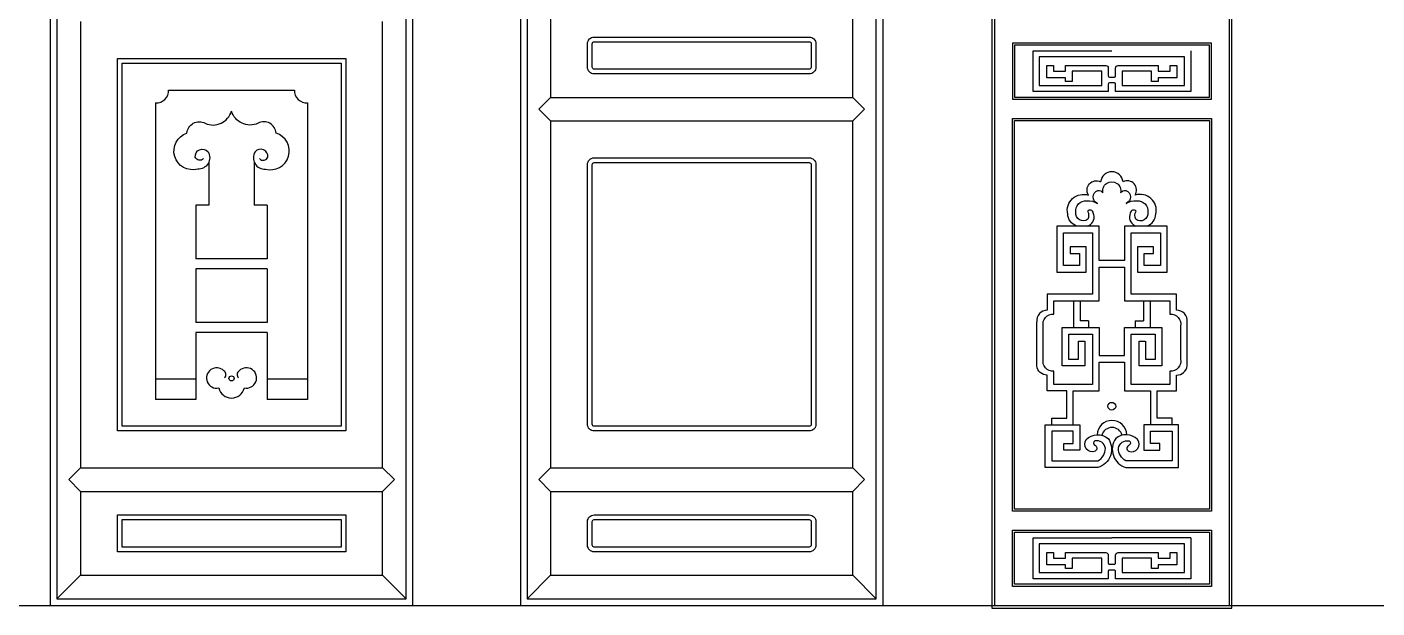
# Model space of a CAD drawing. Extents: x -66030 to 95157, y -13132 to 45879.
# Drawn here: x -32734 to -30724, y 31865 to 32731 of the extents above; entities that cross this region are included whole.
import ezdxf

# ---------------------------------------------------------------- set-up
doc = ezdxf.new("R2010")
doc.units = 0
doc.header["$LTSCALE"] = 100
doc.header["$MEASUREMENT"] = 0
for name, color, linetype in [('3', 11, 'CONTINUOUS'), ('4', 121, 'CONTINUOUS'), ('7', 105, 'CONTINUOUS')]:
    doc.layers.add(name, color=color, linetype=linetype)

msp = doc.modelspace()

# ---------------------------------------------------------------- linework, layer by layer
at = {"layer": '3'}
for p, q in [((-32522.9, 32636.9), (-32335.5, 32636.9)), ((-31971.7, 32608.4), (-31954.2, 32625.9)), ((-31504.2, 32625.9), (-31486.7, 32608.4)), ((-32542.2, 32617.6), (-32542.2, 32175.9)), ((-32316.2, 32617.6), (-32316.2, 32175.9)), ((-31954.2, 32590.9), (-31971.7, 32608.4)), ((-31504.2, 32590.9), (-31486.7, 32608.4)), ((-32463, 32529.5), (-32463, 32465.2)), ((-32395.4, 32529.5), (-32395.4, 32465.2)), ((-32463, 32465.2), (-32482.2, 32465.2)), ((-32482.2, 32465.2), (-32482.2, 32385.4)), ((-32376.2, 32465.2), (-32395.4, 32465.2)), ((-32376.2, 32465.2), (-32376.2, 32385.4)), ((-32376.2, 32385.4), (-32482.2, 32385.4)), ((-32482.2, 32370.4), (-32482.2, 32290.7)), ((-32376.2, 32370.4), (-32482.2, 32370.4)), ((-32376.2, 32370.4), (-32376.2, 32290.7)), ((-31175.4, 32322.7), (-31175.4, 32283.3)), ((-31165.6, 32322.7), (-31165.6, 32293.2)), ((-31071.3, 32322.7), (-31071.3, 32293.2)), ((-31061.4, 32322.7), (-31061.4, 32283.3)), ((-32376.2, 32290.7), (-32482.2, 32290.7)), ((-31153.1, 32293.2), (-31165.6, 32293.2)), ((-31153.1, 32293.2), (-31153.1, 32283.3)), ((-31083.8, 32293.2), (-31083.8, 32283.3)), ((-31083.8, 32293.2), (-31071.3, 32293.2)), ((-32376.2, 32275.7), (-32482.2, 32275.7)), ((-32482.2, 32275.7), (-32482.2, 32175.9)), ((-32376.2, 32275.7), (-32376.2, 32175.9)), ((-32482.2, 32205.9), (-32542.2, 32205.9)), ((-32316.2, 32205.9), (-32376.2, 32205.9)), ((-32482.2, 32175.9), (-32542.2, 32175.9)), ((-32316.2, 32175.9), (-32376.2, 32175.9)), ((-32671.7, 32056.4), (-32654.2, 32073.9)), ((-32204.2, 32073.9), (-32186.7, 32056.4)), ((-31971.7, 32056.4), (-31954.2, 32073.9)), ((-31504.2, 32073.9), (-31486.7, 32056.4)), ((-32654.2, 32038.9), (-32671.7, 32056.4)), ((-32204.2, 32038.9), (-32186.7, 32056.4)), ((-31954.2, 32038.9), (-31971.7, 32056.4)), ((-31504.2, 32038.9), (-31486.7, 32056.4)), ((-31001.1, 31969.7), (-31118.4, 31969.7)), ((-32689.2, 31878.9), (-32654.2, 31913.9)), ((-32204.2, 31913.9), (-32169.2, 31878.9)), ((-31989.2, 31878.9), (-31954.2, 31913.9)), ((-31504.2, 31913.9), (-31469.2, 31878.9))]:
    msp.add_line(p, q, dxfattribs=at)
at = {"layer": '3', "color": 2}
msp.add_line((-66009.4, 31868.9), (90873, 31868.9), dxfattribs=at)
at = {"layer": '3'}
for points in [[(-32689.2, 31878.9), (-32169.2, 31878.9), (-32169.2, 34438.9), (-32689.2, 34438.9)], [(-31989.2, 31878.9), (-31469.2, 31878.9), (-31469.2, 34438.9), (-31989.2, 34438.9)], [(-31263.6, 32703.8), (-31263.6, 32626.3), (-30973.3, 32626.3), (-30973.3, 32703.8)], [(-32599.2, 32683.9), (-32259.2, 32683.9), (-32259.2, 32128.9), (-32599.2, 32128.9)], [(-32592.2, 32676.9), (-32266.2, 32676.9), (-32266.2, 32135.9), (-32592.2, 32135.9)], [(-31263.6, 32012.6), (-31263.6, 32591.7), (-30973.3, 32591.7), (-30973.3, 32012.6)], [(-32599.2, 32003.9), (-32259.2, 32003.9), (-32259.2, 31948.9), (-32599.2, 31948.9)], [(-32592.2, 31996.9), (-32266.2, 31996.9), (-32266.2, 31955.9), (-32592.2, 31955.9)], [(-31263.6, 31900.5), (-31263.6, 31978), (-30973.3, 31978), (-30973.3, 31900.5)]]:
    msp.add_lwpolyline(points, close=True, dxfattribs=at)
for points in [[(-31293.2, 32792.1), (-31293.2, 31868.9), (-30943.6, 31868.9), (-30943.6, 32812.2)], [(-31168.2, 32262.5), (-31158.9, 32262.5), (-31158.9, 32225.8), (-31192.7, 32225.8), (-31192.7, 32283.3), (-31137.3, 32283.3), (-31137.3, 32241.3), (-31118.4, 32241.3), (-31099.6, 32241.3), (-31099.6, 32283.3), (-31044.1, 32283.3), (-31044.1, 32225.8), (-31078, 32225.8), (-31078, 32262.5), (-31068.7, 32262.5)], [(-31175.9, 32138.3), (-31175.9, 32188.5), (-31137.3, 32188.5), (-31137.3, 32231.4), (-31118.4, 32231.4), (-31099.6, 32231.4), (-31099.6, 32188.5), (-31061, 32188.5), (-31061, 32138.3)]]:
    msp.add_lwpolyline(points, dxfattribs=at)
for points in [[(-31889.2, 32715.9), (-31569.2, 32715.9, -0.414214), (-31559.2, 32705.9), (-31559.2, 32670.9, -0.414214), (-31569.2, 32660.9), (-31889.2, 32660.9, -0.414214), (-31899.2, 32670.9), (-31899.2, 32705.9, -0.414214)], [(-31889.2, 32708.9), (-31569.2, 32708.9, -0.414214), (-31566.2, 32705.9), (-31566.2, 32670.9, -0.414214), (-31569.2, 32667.9), (-31889.2, 32667.9, -0.414214), (-31892.2, 32670.9), (-31892.2, 32705.9, -0.414214)], [(-31123.8, 32657.9, 0.414214), (-31122.2, 32656.3), (-31118.4, 32656.3), (-31114.6, 32656.3, 0.414214), (-31113.1, 32657.9), (-31113.1, 32669.7, -0.414214), (-31109.3, 32673.5), (-31049.6, 32673.5), (-31049.6, 32665), (-31031.5, 32665), (-31031.5, 32673.5), (-31021.6, 32673.5), (-31021.6, 32655.1), (-31049.6, 32655.1), (-31049.6, 32649.8), (-31059.5, 32649.8), (-31059.5, 32665), (-31103.2, 32665), (-31103.2, 32643.7), (-31010.2, 32643.7), (-31010.2, 32686.4), (-31118.4, 32686.4), (-31226.7, 32686.4), (-31226.7, 32643.7), (-31133.6, 32643.7), (-31133.6, 32665), (-31177.4, 32665), (-31177.4, 32649.8), (-31187.3, 32649.8), (-31187.3, 32655.1), (-31215.3, 32655.1), (-31215.3, 32673.5), (-31205.4, 32673.5), (-31205.4, 32665), (-31187.3, 32665), (-31187.3, 32673.5), (-31127.6, 32673.5, -0.414214), (-31123.8, 32669.7)], [(-31889.2, 32535.9), (-31569.2, 32535.9, -0.414214), (-31559.2, 32525.9), (-31559.2, 32138.9, -0.414214), (-31569.2, 32128.9), (-31889.2, 32128.9, -0.414214), (-31899.2, 32138.9), (-31899.2, 32525.9, -0.414214)], [(-31889.2, 32528.9), (-31569.2, 32528.9, -0.414214), (-31566.2, 32525.9), (-31566.2, 32138.9, -0.414214), (-31569.2, 32135.9), (-31889.2, 32135.9, -0.414214), (-31892.2, 32138.9), (-31892.2, 32525.9, -0.414214)], [(-31207.9, 32084.5), (-31139.4, 32084.5, 0.291387), (-31128.2, 32103.1, 0.444271), (-31144, 32114, 0.56144), (-31144.3, 32107.6, -0.70856), (-31143.4, 32098.9, -0.777262), (-31156.6, 32116, -0.403741), (-31124, 32117.6, -0.5183), (-31139.4, 32074.6), (-31217.8, 32074.6), (-31217.8, 32138.3), (-31166, 32138.3), (-31166, 32100.5), (-31189.9, 32100.5), (-31189.9, 32110.4), (-31175.9, 32110.4), (-31175.9, 32128.4), (-31207.9, 32128.4)], [(-31047, 32110.4), (-31061, 32110.4), (-31061, 32128.4), (-31028.9, 32128.4), (-31028.9, 32084.5), (-31097.5, 32084.5, -0.291387), (-31108.6, 32103.1, -0.444271), (-31092.8, 32114, -0.56144), (-31092.5, 32107.6, 0.70856), (-31093.5, 32098.9, 0.777262), (-31080.3, 32116, 0.403741), (-31112.8, 32117.6, 0.5183), (-31097.5, 32074.6), (-31019.1, 32074.6), (-31019.1, 32138.3), (-31070.9, 32138.3), (-31070.9, 32100.5), (-31047, 32100.5)], [(-31889.2, 32003.9), (-31569.2, 32003.9, -0.414214), (-31559.2, 31993.9), (-31559.2, 31958.9, -0.414214), (-31569.2, 31948.9), (-31889.2, 31948.9, -0.414214), (-31899.2, 31958.9), (-31899.2, 31993.9, -0.414214)], [(-31889.2, 31996.9), (-31569.2, 31996.9, -0.414214), (-31566.2, 31993.9), (-31566.2, 31958.9, -0.414214), (-31569.2, 31955.9), (-31889.2, 31955.9, -0.414214), (-31892.2, 31958.9), (-31892.2, 31993.9, -0.414214)], [(-31123.8, 31932.1, 0.414214), (-31122.2, 31930.5), (-31118.4, 31930.5), (-31114.6, 31930.5, 0.414214), (-31113.1, 31932.1), (-31113.1, 31943.9, -0.414214), (-31109.3, 31947.7), (-31049.6, 31947.7), (-31049.6, 31939.2), (-31031.5, 31939.2), (-31031.5, 31947.7), (-31021.6, 31947.7), (-31021.6, 31929.3), (-31049.6, 31929.3), (-31049.6, 31924), (-31059.5, 31924), (-31059.5, 31939.2), (-31103.2, 31939.2), (-31103.2, 31917.9), (-31010.2, 31917.9), (-31010.2, 31960.6), (-31118.4, 31960.6), (-31226.7, 31960.6), (-31226.7, 31917.9), (-31133.6, 31917.9), (-31133.6, 31939.2), (-31177.4, 31939.2), (-31177.4, 31924), (-31187.3, 31924), (-31187.3, 31929.3), (-31215.3, 31929.3), (-31215.3, 31947.7), (-31205.4, 31947.7), (-31205.4, 31939.2), (-31187.3, 31939.2), (-31187.3, 31947.7), (-31127.6, 31947.7, -0.414214), (-31123.8, 31943.9)]]:
    msp.add_lwpolyline(points, format="xyb", close=True, dxfattribs=at)
for points in [[(-31001.1, 32695.5), (-31001.1, 32634.6), (-31113.1, 32634.6), (-31113.1, 32645.9, 0.414214), (-31114.6, 32647.4), (-31118.4, 32647.4), (-31122.2, 32647.4, 0.414214), (-31123.8, 32645.9), (-31123.8, 32634.6), (-31235.8, 32634.6), (-31235.8, 32695.5), (-31118.4, 32695.5)], [(-32470.9, 32534.8, -0.583041), (-32483.2, 32536.9, -0.757788), (-32464.2, 32544.8, -0.609979), (-32479.6, 32519.2, -0.98129), (-32495.6, 32572.7, -0.550167), (-32468.6, 32587.3, 0.453529), (-32429.2, 32605.5, 0.327557)], [(-32387.5, 32534.8, 0.583041), (-32375.2, 32536.9, 0.757788), (-32394.2, 32544.8, 0.609979), (-32378.7, 32519.2, 0.98129), (-32362.8, 32572.7, 0.550167), (-32389.8, 32587.3, -0.453529), (-32429.2, 32605.5, -0.327557)], [(-31171.2, 32434, -0.283218), (-31184.3, 32452.2, -0.580098), (-31153.3, 32480.3, -0.768172), (-31135.3, 32500.1)], [(-31154.6, 32434, 0.026551), (-31152.6, 32435, 0.392237), (-31146.1, 32453.7, 0.663278), (-31154.7, 32456.2, -0.248815), (-31154.4, 32444.3, -0.68214), (-31172, 32454.8, -0.5), (-31155.8, 32471.7, -0.18549), (-31140, 32468.1, -0.698833), (-31139.6, 32487.2, -0.302592), (-31131.7, 32483.6, -1.271035), (-31105.5, 32483.6, -0.302592), (-31097.6, 32487.2, -0.698833), (-31097.2, 32468.1, -0.18549), (-31081.4, 32471.7, -0.5), (-31065.1, 32454.8, -0.68214), (-31082.8, 32444.3, -0.248815), (-31082.4, 32456.2, 0.663278), (-31091.1, 32453.7, 0.392237), (-31084.6, 32435, 0.026551), (-31082.6, 32434)], [(-31065.9, 32434, 0.283218), (-31052.9, 32452.2, 0.580098), (-31083.9, 32480.3, 0.768172), (-31101.9, 32500.1)], [(-31006.4, 32291.4, 0.449036), (-31022.2, 32309), (-31022.2, 32332.6), (-31089.7, 32332.6), (-31089.7, 32424.1), (-31046.1, 32424.1), (-31046.1, 32375.4), (-31070.4, 32375.4), (-31070.4, 32393.5), (-31056.3, 32393.5), (-31056.3, 32403.4), (-31080.3, 32403.4), (-31080.3, 32365.6), (-31036.2, 32365.6), (-31036.2, 32434), (-31099.6, 32434), (-31099.6, 32382.8), (-31118.4, 32382.8), (-31137.3, 32382.8), (-31137.3, 32434), (-31200.6, 32434), (-31200.6, 32365.6), (-31156.6, 32365.6), (-31156.6, 32403.4), (-31180.5, 32403.4), (-31180.5, 32393.5), (-31166.5, 32393.5), (-31166.5, 32375.4), (-31190.7, 32375.4), (-31190.7, 32424.1), (-31147.1, 32424.1), (-31147.1, 32332.6), (-31214.6, 32332.6), (-31214.6, 32309, 0.449036), (-31230.4, 32291.4)], [(-31168.7, 32262.5), (-31168.7, 32235.6), (-31182.8, 32235.6), (-31182.8, 32273.4), (-31147.1, 32273.4), (-31147.1, 32198.3), (-31204.8, 32198.3), (-31204.8, 32218.2, -0.522907), (-31220.6, 32236), (-31220.6, 32285, -0.522907), (-31204.8, 32302.8), (-31204.8, 32322.7), (-31137.3, 32322.7), (-31137.3, 32372.9), (-31118.4, 32372.9), (-31099.6, 32372.9), (-31099.6, 32322.7), (-31032.1, 32322.7), (-31032.1, 32302.8, -0.522907), (-31016.3, 32285), (-31016.3, 32236, -0.522907), (-31032.1, 32218.2), (-31032.1, 32198.3), (-31089.7, 32198.3), (-31089.7, 32273.4), (-31054, 32273.4), (-31054, 32235.6), (-31068.1, 32235.6), (-31068.1, 32262.5)], [(-31207.9, 32138.3), (-31207.9, 32148.2), (-31185.7, 32148.2), (-31185.7, 32188.5), (-31214.6, 32188.5), (-31214.6, 32212.1, -0.383919), (-31230.4, 32226.1), (-31230.4, 32291.4)], [(-31028.9, 32138.3), (-31028.9, 32148.2), (-31051.1, 32148.2), (-31051.1, 32188.5), (-31022.2, 32188.5), (-31022.2, 32212.1, 0.383919), (-31006.4, 32226.1), (-31006.4, 32291.4)], [(-32439.8, 32208, 0.520921), (-32440.7, 32218.7, 1.663812), (-32448.3, 32193, 0.784437), (-32410.1, 32193, 0.784437)], [(-31001.1, 31969.7), (-31001.1, 31908.8), (-31113.1, 31908.8), (-31113.1, 31920.1, 0.414214), (-31114.6, 31921.6), (-31118.4, 31921.6), (-31122.2, 31921.6, 0.414214), (-31123.8, 31920.1), (-31123.8, 31908.8), (-31235.8, 31908.8), (-31235.8, 31969.7), (-31118.4, 31969.7)]]:
    msp.add_lwpolyline(points, format="xyb", dxfattribs=at)
for centre, radius in [((-32429.2, 32207.3), 3.81), ((-31118.6, 32165.8), 5.76)]:
    msp.add_circle(centre, radius, dxfattribs=at)
for centre, radius, start, end in [((-32541.4, 32636.1), 18.5, 267.5368, 2.5842), ((-32317, 32636.1), 18.5, 177.4158, 272.4632), ((-31118.6, 32498.3), 16.8, 6.1924, 173.8076), ((-32407.1, 32207.9), 15.2, 258.433, 134.4046), ((-32414.4, 32213), 6.55, 119.9737, 230.0376), ((-31118.4, 32122.3), 22.2, 2.7647, 177.2353), ((-31118.3, 32118.3), 15.8, 16.0553, 164.1758)]:
    msp.add_arc(centre, radius, start, end, dxfattribs=at)
at = {"layer": '4'}
for points in [[(-32699.2, 31868.9), (-32159.2, 31868.9), (-32159.2, 34448.9), (-32699.2, 34448.9)], [(-31999.2, 31868.9), (-31459.2, 31868.9), (-31459.2, 34448.9), (-31999.2, 34448.9)]]:
    msp.add_lwpolyline(points, close=True, dxfattribs=at)
msp.add_lwpolyline([(-31297, 32793.2), (-31297, 31865.1), (-30939.8, 31865.1), (-30939.8, 32811.3)], dxfattribs=at)
at = {"layer": '7'}
for p, q in [((-31954.2, 32750.9), (-31954.2, 32625.9)), ((-31504.2, 32625.9), (-31504.2, 32750.9)), ((-32654.2, 32738.9), (-32654.2, 32073.9)), ((-32204.2, 32073.9), (-32204.2, 32738.9)), ((-31954.2, 32625.9), (-31504.2, 32625.9)), ((-31954.2, 32590.9), (-31504.2, 32590.9)), ((-31954.2, 32590.9), (-31954.2, 32073.9)), ((-31504.2, 32073.9), (-31504.2, 32590.9)), ((-32654.2, 32073.9), (-32204.2, 32073.9)), ((-31954.2, 32073.9), (-31504.2, 32073.9)), ((-32654.2, 32038.9), (-32204.2, 32038.9)), ((-32654.2, 32038.9), (-32654.2, 31913.9)), ((-32204.2, 31913.9), (-32204.2, 32038.9)), ((-31954.2, 32038.9), (-31504.2, 32038.9)), ((-31954.2, 32038.9), (-31954.2, 31913.9)), ((-31504.2, 31913.9), (-31504.2, 32038.9)), ((-32654.2, 31913.9), (-32204.2, 31913.9)), ((-31954.2, 31913.9), (-31504.2, 31913.9))]:
    msp.add_line(p, q, dxfattribs=at)
for points in [[(-31266.6, 32706.8), (-31266.6, 32623.2), (-30970.2, 32623.2), (-30970.2, 32706.8)], [(-31266.6, 32009.5), (-31266.6, 32594.7), (-30970.2, 32594.7), (-30970.2, 32009.5)], [(-31266.6, 31897.4), (-31266.6, 31981), (-30970.2, 31981), (-30970.2, 31897.4)]]:
    msp.add_lwpolyline(points, close=True, dxfattribs=at)

doc.saveas('drawing.dxf')
